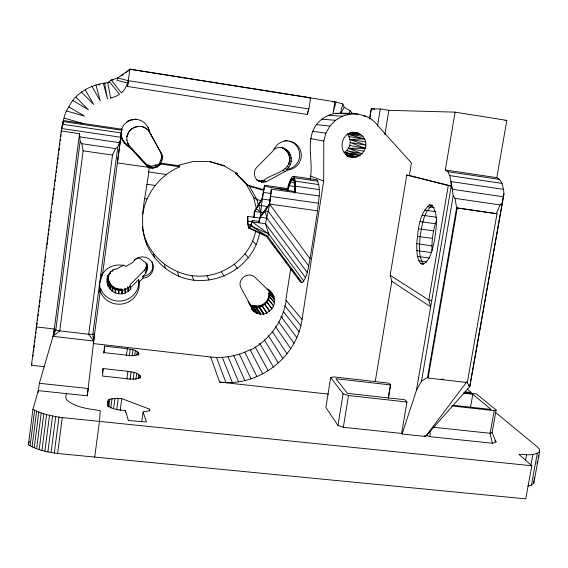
<?xml version="1.0" encoding="UTF-8"?>
<svg xmlns="http://www.w3.org/2000/svg" width="568" height="568" viewBox="0 0 568 568"><rect width="100%" height="100%" fill="white"/><g stroke="black" fill="none" stroke-linecap="round" stroke-linejoin="round"><path stroke-width="0.85" d="M128.46 291.221L127.914 290.305L127.793 286.982L128.325 287.884L128.46 291.221L125.649 292.811L125.571 289.446L125.031 288.544L125.4 292.953L122.269 293.791L121.978 292.726L121.978 293.791L118.733 293.805L118.776 289.098C113.508 288.423 109.013 284.178 108.254 278.888L108.005 282.346L107.118 282.587L107.963 285.647L108.85 285.413L109.084 281.891M118.733 293.805L118.776 289.382C112.287 288.65 107.231 282.275 108.254 275.778L108.005 279.172L107.167 278.959L107.352 276.609M310.163 179.531L310.689 176.101C312.94 159.225 305.492 139.522 316.419 124.612C321.147 118.655 327.857 114.587 335.368 113.323C350.286 113.096 368.234 112.137 377.954 125.812L411.438 162.959L409.372 175.469L451.269 185.992L452.384 189.293L453.15 195.939L421.541 381.021L416.415 390.514L402.087 433.995L425.595 436.48L469.793 386.517L503.937 193.766L503.525 189.371L501.97 183.4L499.662 179.431L496.801 177.677L445.319 169.946L455.11 112.137L506.834 120.409L496.801 177.677M126.962 140.324C125.145 129.731 138.947 122.184 147.013 129.156L143.981 127.253L140.828 126.323M100.287 291.086L93.287 343.548L210.735 357.009L219.596 382.065C257.95 387.056 296.752 357.868 302.048 319.45L323.682 181.107L323.788 141.07L325.883 133.189L329.887 126.096L335.532 120.295L342.433 116.17L350.115 114.033L358.039 113.998M259.725 232.418C253.69 268.408 212.311 290.234 178.884 276.304C164.599 270.027 153.154 258.717 146.721 244.489C136.952 219.496 147.268 192.886 149.136 167.439L148.695 166.431M127.914 290.305L128.709 291.079L131.002 288.835L130.207 288.061L138.656 279.477L138.94 282.246L143.008 278.114L142.774 276.304C147.559 273.322 147.595 268.039 146.778 263.176M147.368 269.232L147.02 264.674M121.076 134.893L122.475 139.586L125.379 143.548L129.433 146.317L127.743 143.101L129.355 145.919L146.53 164.457L151.45 166.282L155.952 164.834C156.718 166.083 160.787 163.044 159.97 161.823L161.646 157.797L161.071 153.218L149.043 131.229L161.802 154.134C164.656 160.815 158.38 166.829 152.011 167.432L146.998 165.579L131.84 149.057C127.346 144.911 120.885 141.304 121.112 134.247C122.638 122.802 121.353 133.146 120.948 136.434L117.398 162.881L149.136 167.439M260.478 218.169L247.769 216.422L247.47 222.585L248.585 227.967L266.577 236.544L300.799 282.481L302.176 282.75C307.842 276.282 308.204 266.825 310.085 258.767L317.576 210.813C318.186 200.752 321.772 188.988 316.788 179.708L293.5 176.321L292.179 176.783C289.694 180.787 287.5 185.637 287.692 190.379L291.988 178.522L293.23 178.103C296.02 182.236 294.778 187.788 294.962 192.509M109.887 287.181L109.787 288.828L112.088 291.057L112.244 287.72L112.925 287.046L112.428 287.898L112.272 291.235L115.091 292.804L115.19 289.439L115.694 288.587L115.325 292.939L118.456 293.734L118.776 289.382L121.957 289.368L122.269 293.791M258.66 305.996L263.46 313.067L263.438 314.083L260.286 314.111L255.792 307.302L255.813 306.322L252.866 305.556L252.32 306.479L256.7 313.252L257.269 312.308L252.675 305.257C260.57 308.672 270.119 301.452 268.969 292.918A11.282 10.984 -36.9 0 1 270.233 293.684M310.085 258.767L269.459 203.919C266.541 210.657 258.625 214.867 258.88 222.805L260.307 216.245L269.459 203.919L271.362 189.165L319.117 195.988M263.438 314.083L258.852 307.281L258.866 306.301C265.064 305.47 269.899 299.45 269.189 293.202L269.708 293.06L274.663 299.393L274.131 299.535L268.969 292.918L269.85 294.735L269.821 296.063M260.286 314.111L260.3 313.089L255.614 306.017M527.729 486.151L531.435 485.129L533.764 483.219L533.806 480.769M269.644 293.542L269.189 293.202L269.651 293.202C270.041 297.433 268.195 301.686 264.858 304.32L264.503 303.958L269.544 311.115L266.79 312.698L261.628 305.194M269.651 293.202L274.607 299.535C275.004 303.908 273.094 308.296 269.651 311.015L269.282 310.646L269.544 311.115M290.418 164.4L288.629 163.754C291.199 157.925 288.445 150.534 282.566 147.971C292.101 149.945 294.43 163.889 286.549 169.321A14.392 14.157 -76.3 0 0 289.581 141.169M258.901 221.392L252.32 220.483L250.871 225.801L249.615 227.86L248.585 227.967L250.303 228.201M294.636 193.205L294.21 179.502M295.332 192.587C295.083 187.277 296.624 181 293.5 176.321M115.325 292.939L115.702 288.31M112.272 291.235L112.783 290.376L112.94 286.769M260.556 216.507L261.344 205.822L264.581 185.282L287.5 188.569M110.611 271.071L110.469 273.35L109.901 272.796L112.208 270.538L112.776 271.092L112.847 269.601M98.47 292.08L100.231 291.583L99.634 283.325L102.559 274.124L121.076 135.177M253.832 217.615L254.421 211.466L262.238 199.013L270.056 200.149M254.13 217.296L254.421 211.466L264.241 212.737M121.254 131.968C121.538 126.181 125.606 122.006 131.023 119.99C144.471 118.435 127.601 119.209 126.636 122.191M109.787 288.828L110.483 288.146L110.682 284.582M291.988 178.522L290.575 180.709L290.496 182.03L294.742 182.889M110.483 288.146L109.659 288.615L109.858 285.313L108.658 283.297M103.064 368.554L102.552 376.059L128.112 378.863C132.096 379.048 136.689 379.729 140.168 377.351L140.537 376.414C138.038 372.31 132.181 372.203 127.921 371.309L103.064 368.554L102.488 372.814M104.576 346.125L104.136 352.671L130.498 355.547L135.66 355.263L137.456 354.78L138.876 353.289C136.519 349.625 131.222 349.568 127.331 348.731L104.576 346.125L104.221 348.752M107.963 285.647L108.19 282.395L107.572 280.145M109.659 288.615L108.026 285.874L108.197 283.439M107.416 275.828L108.843 276.105L109.006 273.79M431.992 250.949C431.63 240.406 433.143 229.742 436.622 219.773M416.727 243.729C418.254 230.558 418.637 213.966 429.607 204.92L432.468 205.332C422.975 212.326 422.166 225.957 420.071 236.693C419.645 245.681 417.984 256.14 423.515 263.935L420.661 263.552C416.337 258 416.912 250.381 416.727 243.729L431.9 245.809M108.005 282.346L107.118 282.353L107.359 279.165M302.176 282.75L267.727 236.494L268.813 234.108L265.455 223.707L269.715 204.089L271.362 189.165M352.692 113.813L350.286 110.916L344.172 107.295L342.845 103.965L334.864 101.778L129.823 69.26L117.626 78.001L111.172 79.989L107.757 82.658L110.682 98.47M101.303 276.346L102.609 273.677L105.314 270.418A20.114 19.603 -5 0 1 124.946 265.817L126.174 266.349L133.018 262.231A10.877 10.65 -7 0 1 151.06 261.031A10.877 10.65 -7 0 1 145.209 277.823L143.008 278.114M100.231 291.583L100.607 288.168L101.771 291.107A19.802 19.305 -4.6 0 0 123.753 300.557A19.802 19.305 -4.6 0 0 138.947 282.31M495.339 412.233L537.392 446.952L539.6 449.529L539.6 451.745C533.842 456.31 525.641 454.365 518.861 454.293L531.854 465.767L525.734 498.86L57.595 453.477C47.549 452.064 37.197 450.119 28.4 444.787L32.93 409.279L38.297 390.628L87.266 395.839L94.615 333.686L92.832 334.353L88.722 334.24L59.796 330.881L55.792 330.051L54.336 329.007L36.338 326.912M44.283 366.665L31.474 365.252L61.195 130.967C62.998 122.794 63.893 113.806 68.87 106.891C75.97 92.115 91.966 84.149 107.757 82.658L107.998 83.027M32.951 356.498L33.171 354.737M33.512 352.103L33.846 349.462M34.066 347.701L34.4 345.06M34.74 342.426L34.96 340.665M35.294 338.024L35.521 336.263M35.855 333.629L36.075 331.868M36.409 329.227L36.636 327.466M36.97 324.825L37.197 323.071M37.531 320.43L37.751 318.669M38.084 316.028L38.312 314.274M38.645 311.633L38.865 309.872M39.206 307.231L39.426 305.47M39.76 302.836L40.094 300.195M40.434 297.554L40.655 295.793M40.988 293.159L41.215 291.398M41.549 288.757L41.769 286.996M42.103 284.362L42.33 282.601M42.664 279.96L42.884 278.199M43.225 275.565L43.445 273.804M43.779 271.163L44.006 269.402M44.34 266.761L44.56 265.007M44.9 262.366L45.12 260.606M45.454 257.964L45.681 256.211M46.682 248.287L46.91 246.533M47.13 244.772L47.463 242.131M47.691 240.37L48.024 237.729M48.358 235.095L48.578 233.334M48.919 230.693L49.139 228.932M49.473 226.298L49.7 224.537M50.034 221.896L50.254 220.136M50.587 217.501L50.815 215.741M51.148 213.099L51.376 211.339M52.263 204.302L52.49 202.542M52.824 199.9L53.158 197.266M53.385 195.506L53.719 192.864M54.052 190.223L54.272 188.469M54.613 185.828L54.833 184.067M55.167 181.426L55.394 179.666M55.728 177.031L55.948 175.271M56.282 172.629L56.509 170.869M56.843 168.234L57.07 166.474M57.403 163.832L57.624 162.072M57.957 159.438L58.184 157.677M58.518 155.036L58.738 153.275M59.079 150.634L59.413 147.999M59.746 145.358L59.967 143.597M60.307 140.956L60.527 139.203M60.861 136.561L61.088 134.801M61.422 132.159L61.642 130.406M61.869 128.645L62.423 124.243L121.367 132.983M62.537 125.918L63.098 121.531L121.708 130.249M63.225 123.178L63.566 120.544L121.822 129.22L121.112 134.247M30.111 445.823L34.655 410.238L32.93 409.279M32.056 446.824L36.622 411.175L34.655 410.238M34.229 447.797L38.816 412.091L36.622 411.175M36.615 448.72L41.215 412.964L38.816 412.091M53.442 335.958L79.513 133.665L61.195 130.967M39.192 449.6L43.807 413.795L41.215 412.964M79.513 133.665L80.138 141.397L55.792 330.051L53.009 336.363L39.341 383.272L38.049 392.36M41.947 450.424L46.583 414.583L43.807 413.795M80.138 141.397L81.863 143.697L83.12 150.818L59.796 330.881L53.009 336.363L93.677 341.041L92.832 334.353L117.817 146.899L120.501 139.7M44.858 451.184L49.508 415.315L46.583 414.583M47.897 451.872L52.561 415.982L49.508 415.315M51.049 452.49L55.728 416.585L52.561 415.982M54.294 453.023L58.987 417.125L55.728 416.585M57.595 453.477L62.302 417.586L531.854 465.767M87.266 395.839L88.232 388.526L39.341 383.272M117.817 146.899L115.56 148.61L112.514 155.071L88.722 334.24L93.677 341.041M127.523 86.471L129.852 69.14L310.625 97.802L308.914 108.964L307.38 114.495L127.523 86.471L128.318 80.663L308.914 108.964M103.632 353.126L103.987 350.499M94.664 457.112L99.492 421.442L100.224 410.657C88.679 408.782 75.594 407.767 66.484 399.666L65.725 397.06L66.371 393.617M107.664 402.698L108.431 400.007L109.837 399.24L114.956 398.409L121.8 398.637L149.803 409.237L149.561 410.955M107.593 406.134L108.431 400.007M108.772 407.086L109.837 399.24M110.753 408.257L112.059 398.693M113.529 408.811L114.956 398.409M116.71 409.642L118.251 398.388M126.373 355.703L127.331 348.731M120.139 410.742L121.8 398.637M129.298 356.143L130.257 349.171M126.863 378.948L127.921 371.309M132.174 355.909L133.011 349.81M125.265 412.261L125.507 410.515C119.607 410.018 113.004 409.677 108.183 405.879L107.899 400.937M130.058 379.424L131.116 371.784M134.666 355.831L135.39 350.591M133.182 379.282L134.119 372.487M136.753 354.972L137.236 351.471M138.052 355.021L138.422 352.387M138.649 354.95L138.876 353.289M135.887 379.317L136.718 373.361M138.145 378.615L138.734 374.347M139.671 377.954L140.026 375.391M140.296 378.132L140.537 376.414M141.737 421.527L143.079 411.956L148.113 411.026L149.405 410.21L149.803 409.237M293.926 180.915L293.003 179.58L293.23 178.103M307.38 114.495L307.87 111.321M290.688 268.657L285.846 300.081L302.048 319.45M369.647 118.52L371.039 109.851M369.711 119.046L371.358 108.772L380.283 108.978L388.839 110.334L455.11 112.137M388.356 398.466L390.621 384.941L388.91 383.151L334.019 376.911L330.675 377.528L325.869 407.476L337.96 425.446L343.328 427.285L401.619 433.441L402.087 433.995M377.507 126.195L380.283 108.978M384.884 134.708L388.839 110.334M337.96 425.446L343.1 393.787L330.675 377.528M343.328 427.285L348.503 395.52L343.1 393.787M345.663 154.418L356.548 156.903L344.243 152.366C350.634 148.901 352.224 139.494 347.233 134.176L360.304 134.275C373.247 142.625 361.482 162.817 347.708 156.164M375.235 381.554L391.842 281.288L390.166 275.31L406.738 175.079L409.372 175.469M388.2 398.296L390.322 385.622M254.102 212.184L262.011 198.857L264.581 185.282M401.619 433.441L406.951 402.002L404.764 399.723L347.389 393.34L336.007 378.742L390.621 384.941M406.738 175.079L448.28 185.551L428.805 300.032L430.672 306.841L391.842 281.288M416.415 390.514L451.269 185.992L450.985 181.575L449.728 175.604L447.79 171.657L445.319 169.946M421.541 381.021L427.526 377.5L456.608 207.824L455.039 198.36L453.15 195.939M428.109 378.025L457.261 208.023L456.608 207.824L497.014 213.753L467.315 382.541L428.109 378.025L427.526 377.5M468.337 385.644L469.793 386.517L503.937 193.766M470.517 407.178L472.803 394.263L463.289 393.184M496.141 410.046L494.188 410.636L490.12 433.299L492.35 443.253L496.07 441.918L492.08 432.639L496.141 410.046L476.282 393.794L464.12 392.417M53.009 336.363L54.336 329.007M525.634 459.959L526.593 454.769M530.81 465.675L532.883 454.478M531.435 485.129L537.307 453.434M534.126 479.03L534.452 477.297M537.023 463.41L537.349 461.677M538.152 457.339L538.471 455.607M539.28 451.262L539.6 449.529M533.764 483.219L539.6 451.745M286.173 300.479C283.006 321.524 269.175 340.431 250.303 350.172M128.318 80.663L117.626 78.001L117.079 80.329L127.743 83.07L124.619 89.46L121.424 92.946L111.172 79.989L111.349 80.407L113.728 79.676M294.529 183.904L294.849 182.662M129.632 69.985L129.852 69.14M335.993 102.084L333.132 112.847L334.864 101.778L332.394 101.793M340.424 113.06L342.845 103.965M28.4 444.787L29.316 441.4M126.905 136.703L127.821 133.941M126.912 136.753L128.964 131.535M107.167 278.959L108.012 275.892M118.456 293.734L118.733 292.747M142.76 213.959C145.997 193.063 160.304 174.944 179.786 166.772L178.728 165.231L193.766 161.404L209.294 161.631L224.182 165.849L210.025 161.497M130.207 288.061L130.044 284.781L145.003 269.587L146.771 265.441M142.369 227.079C146.374 257.432 176.797 279.889 206.958 275.672C230.225 272.264 251.077 254.365 255.692 230.977M260.3 313.089L260.009 314.111L256.97 313.323L252.582 306.542L252.866 305.556L253.328 306.734M260.009 314.111L255.529 307.309L255.813 306.322L258.866 306.301L263.694 314.012L266.761 313.181L266.52 312.23L266.79 312.698M256.97 313.323L257.269 312.308M290.575 180.709L287.607 189.556L276.19 188.327M31.474 365.252L32.056 363.534M294.764 188.37L295.097 187.39M252.32 220.483L250.999 224.147L249.814 226.085L248.848 226.199L248.159 224.509L247.769 216.422M496.283 213.54L500.131 204.927L502.133 203.095M340.821 113.231L344.172 107.295M348.61 113.877L350.286 110.916M115.091 292.804L115.595 291.945M263.758 190.415L249.586 186.375L246.32 184.259L235.869 173.46L236.146 172.984L237.339 173.709L237.048 174.184L247.605 185.097L264.028 189.776M259.611 181.597C254.4 179.445 252.689 172.253 256.232 167.915L273.691 150.264A14.519 14.271 -76 0 1 290.191 141.276A14.519 14.271 -76 0 1 301.246 156.456A14.519 14.271 -76 0 1 287.99 169.896L266.349 181.668L261.82 182.221L257.162 180.212L259.335 180.823L263.786 180.283C271.816 173.694 287.188 172.693 289.751 160.829C290.518 155.618 287.642 150.208 282.814 148.042M256.7 313.252L253.988 311.711L254.556 310.76L250.247 304.058L249.48 304.81M467.315 382.541L466.655 382.015L425.595 436.48L424.161 435.642M121.154 290.411L121.957 289.368L121.957 290.411L118.776 290.425M350.371 113.934L351.592 112.677M112.088 291.057L112.783 290.376M128.709 291.079L128.574 287.742L130.264 286.094M268.912 290.014L268.458 290.269L273.371 296.51L273.84 296.24L272.32 293.535L270.034 291.228L269.665 291.59L254.492 276.843C247.847 271.319 237.211 279.342 240.725 287.252L252.355 308.559L251.56 309.34L253.761 311.541L254.556 310.76M131.783 128.879L129.461 131.144M129.383 130.881L131.684 128.638M121.076 135.688C121.516 142.376 127.63 145.671 132.01 149.789L147.41 166.573L150.158 167.951L152.501 168.462L157.386 166.9L161.191 164.053L179.786 166.772M109.986 285.526L110.668 284.859L109.858 285.313M108.502 82.637L109.51 81.849M121.204 75.934L123.32 74.422M125.436 72.91L129.66 69.878M134.012 260.272L137.392 258.17L139.756 258.17L145.607 262.672L147.382 266.917M271.852 293.798L272.32 293.535L270.148 290.802M264.759 304.412L262.089 305.946L261.834 305.492L266.761 313.181M108.254 282.623L109.07 282.168L108.19 282.395M108.026 285.874L108.85 285.413M125.571 289.446L128.325 287.884M273.74 149.086L278.164 147.538L281.295 147.581M133.089 127.857L134.616 127.303M123.845 265.036L115.595 269.502L115.212 268.841L112.386 270.439L112.776 271.092M210.735 357.009C224.197 358.522 238.035 355.916 250.048 349.682L262.714 373.886M492.08 432.639L490.12 433.299L433.526 427.235M293.003 179.58L291.831 179.971L293.535 180.326M273.371 296.51L273.904 296.368L274.663 299.393M259.1 307.217L262.061 306.408M268.458 290.269L268.976 290.134M122.248 290.404L125.322 289.588M134.488 127.076L137.775 126.515M100.806 274.557L102.559 274.124M98.449 84.987L99.94 84.625M110.76 97.881L115.368 96.638L119.557 94.409L109.297 81.451M142.774 276.304L144.954 276.012A10.764 10.543 -6.7 0 0 152.153 261.805M266.577 236.544L267.727 236.494L250.871 225.801L252.618 226.043M359.501 155.731L344.243 152.366L360.162 155.242L346.65 150.57L362.072 153.814L348.532 148.22L365.394 148.354L350.257 142.469L365.927 145.159L349.98 139.451L364.557 138.926L347.233 134.176L362.732 136.306M308.268 97.866L310.625 97.802M274.131 299.535L274.607 299.535M255.792 307.302L258.852 307.281M118.776 289.098L121.957 289.084L121.978 293.791M108.232 279.158L107.111 279.179L107.118 282.353M505.066 120.331L506.834 120.409M335.368 113.323L350.115 114.033M363.91 115.986L365.657 116.078M351.62 132.642L357.45 132.962L360.304 134.275L350.073 132.94M328.169 115.325L342.433 116.17M321.701 119.181L335.532 120.295M464.943 391.892L471.334 392.403L467.308 389.08M426.206 435.379L430.075 436.671L492.35 443.253M316.419 124.612L329.887 126.096M348.503 395.52L406.951 402.002M219.596 382.065L328.453 394.128M453.314 405.282L491.214 409.5L472.803 394.263M451.446 405.886L494.188 410.636M441.435 379.105L443.175 379.303M352.614 132.259L357.45 132.962L352.387 132.323M352.671 132.252L354.333 132.458C340.623 131.613 337.186 153.261 350.3 156.768L347.779 156.129M267.443 206.603L258.326 205.062L262.011 198.857M431.765 300.415L428.805 300.032L390.166 275.31M418.836 260.854L426.682 261.912M416.805 250.587L431.197 252.547M417.523 256.424L429.486 258.042M307.189 272.448L266.981 218.233L260.371 217.324L269.715 204.089L317.576 210.813M247.797 221.165L252.05 221.754M248.159 224.509L250.729 224.857M418.431 228.762L433.583 230.878M417.281 236.309L432.425 238.404M58.987 417.125L62.302 417.586M420.1 221.591L435.28 223.735M261.337 200.419L257.027 199.808L253.576 197.352L246.32 184.259M144.861 198.623L146.906 198.914M424.58 210.117L435.727 211.715M148.518 171.948L166.09 174.454M422.194 215.229L436.6 217.274M270.709 196.45L318.563 203.223M146.828 184.28L154.872 185.424M295.232 181.171L318.811 184.586M83.12 150.818L112.514 155.071M457.261 208.023L497.014 213.753M295.502 186.212L319.202 189.62M427.108 206.589L434.137 207.597M81.863 143.697L115.56 148.61M455.039 198.36L500.131 204.927M294.543 177.805L317.988 181.206M160.566 163.101L178.87 165.778M312.677 131.243L325.883 133.189M348.951 136.625L364.557 138.926M448.28 185.551L451.269 185.992M61.6 128.517L120.821 137.264M503.333 196.791L452.384 189.293L450.985 181.575L503.525 189.371M80.01 136.881L119.138 142.625M447.79 171.657L499.662 179.431M449.728 175.604L501.97 183.4M429.607 204.92L431.928 205.268C439.22 215.286 435.819 229.252 434.534 240.704C432.141 248.827 431.133 259.917 422.904 264.326L420.661 263.552M371.358 108.772L374.667 109.297M349.98 139.451L365.643 141.943M263.36 192.353L271.17 193.624M264.652 186.269L295.325 191.743M349.76 145.458L365.394 148.354M310.731 138.62L323.788 141.07M295.026 186.723L289.084 185.58L289.076 184.472M348.532 148.22L364.081 151.301M135.787 119.259C142.774 119.99 147.893 124.42 149.561 131.748M346.799 155.717L353.41 157.258L346.253 154.979M115.425 289.566L118.506 290.354M252.582 306.542L255.529 307.309M255.472 306.926L254.187 306.592L252.675 305.257A11.282 10.984 -36.9 0 0 253.335 307.373M269.133 296.233L274.536 302.794L268.912 295.949M342.795 113.295L345.174 113.941M285.214 149.583L286.968 150.08M66.151 110.859L84.49 116.106L68.87 106.891M64.205 118.144L82.537 123.37M280.336 147.325L284.298 148.454M287.351 151.841L289.126 152.359M288.835 154.574L290.624 155.128M289.566 157.613L291.363 158.195M289.495 160.744L291.292 161.355M296.766 337.527L281.053 316.568L282.331 317.022M287.28 166.538L288.8 167.113M310.689 176.101L323.682 181.107M285.051 168.717L287.99 169.896M282.339 170.251L285.228 171.458M281.053 316.568L282.282 317.129M250.871 225.801L268.813 234.108L252.284 221.903L265.455 223.707L305.477 277.589M249.615 227.86L267.727 236.494M263.786 180.283L266.349 181.668M261.592 180.851L264.12 182.243M112.428 287.898L115.19 289.439M108.843 276.105L108.126 275.7L109.752 272.945L110.469 273.35M259.335 180.823L261.82 182.221M256.246 179.63L257.638 180.418M268.281 299.173L273.62 305.946L268.068 298.882M72.654 100.415L88.267 109.652L75.949 97.199M223.132 165.203L237.339 173.709M235.869 173.46L237.048 174.184M147.992 127.076L149.306 131.499L146.771 128.915M494.778 440.754L496.07 441.918M110.547 286.073L112.244 287.72M127.793 286.982L128.574 287.742M266.704 301.807L271.923 308.786L266.491 301.509M81.345 91.952L93.642 104.42L85.193 89.815M150.641 134.048L151.187 134.616M252.803 241.102L256.211 244.673M245.149 253.931L248.358 257.829M284.738 305.705L300.82 325.613M161.071 153.218L161.802 154.134M268.607 289.701L273.904 296.368M267.528 288.885L269.665 291.59M283.127 311.214L299.045 331.648M161.66 155.476L162.405 156.434M267.847 232.802L303.774 281.096M271.49 242.408L275.146 247.321M277.766 250.836L279.861 253.64M284.568 259.966L286.655 262.771M291.363 269.097L295.026 274.01M297.646 277.525L299.734 280.329M161.646 157.797L162.391 158.799M308.758 266.023L268.437 211.537L265.036 210.721L266.981 218.233M278.533 321.751L293.99 343.2M264.29 303.66L269.651 311.015M234.463 264.397L237.403 268.572M161.028 160.027L161.766 161.071M466.655 382.015L469.793 386.517M260.591 344.584L259.825 343.484L273.449 367.07M275.565 326.685L290.724 348.617M272.193 331.371L287.017 353.757M160.155 162.483L161.191 164.053M248.024 301.487L250.822 305.854M249.054 303.397L252.355 308.559M252.078 308.715L253.988 311.711M251.858 308.552L253.761 311.541M268.416 335.745L282.871 358.557M158.486 164.109L159.48 165.728M264.29 339.792L278.348 363.009M221.449 271.809L224.048 276.176M125.031 288.544L125.109 291.895L125.649 292.811M91.782 86.166L100.209 100.77L96.013 85.143M156.448 165.252L157.386 166.9M155.611 164.919L156.811 167.049M249.586 186.375L257.027 199.808L258.461 205.588M255.067 346.792L268.224 370.705M206.958 275.672L209.187 280.152M244.801 352.153L256.956 376.612M151.45 166.282L152.501 168.462M239.348 354.155L250.978 378.828M149.185 165.785L150.158 167.951M233.767 355.703L244.851 380.546M228.059 356.768L238.595 381.724M146.53 164.457L147.41 166.573M191.948 275.714L193.787 280.201M222.294 357.336L232.269 382.378M99.578 289.297L101.466 294.068A20.114 19.603 -5 0 0 123.796 303.66A20.114 19.603 -5 0 0 139.231 285.122L138.656 279.477M216.5 357.428L225.915 382.498M143.079 411.956L146.494 421.981L128.382 420.533L125.507 410.515M177.415 271.909L178.884 276.304M125.109 291.895L125.4 292.953M164.351 264.475L165.48 268.692M126.905 139.976L127.807 143.477M263.46 313.067L263.694 314.012M269.161 290.866L269.708 293.06M253.576 197.352L256.537 209.287M131.641 148.227L132.01 149.789M153.651 253.896L154.503 257.851M129.355 145.919L129.646 147.403M146.068 240.867L146.721 244.489M142.291 227.079L142.71 229.515M146.516 263.027L146.778 264.674M146.161 267.627L146.75 271.469M145.003 269.587L145.564 273.471M117.626 78.001L117.682 78.462M125.379 143.548L125.485 144.563M122.475 139.586L122.511 140.502M430.054 430.949L430.075 436.671M284.589 140.651A14.392 14.157 -76.3 0 1 287.131 140.686M256.31 208.456L258.596 204.814L260.748 212.347L256.31 208.456M104.895 83.524L103.362 83.361L107.537 98.981L104.597 83.162L104.895 83.524"/></g></svg>
